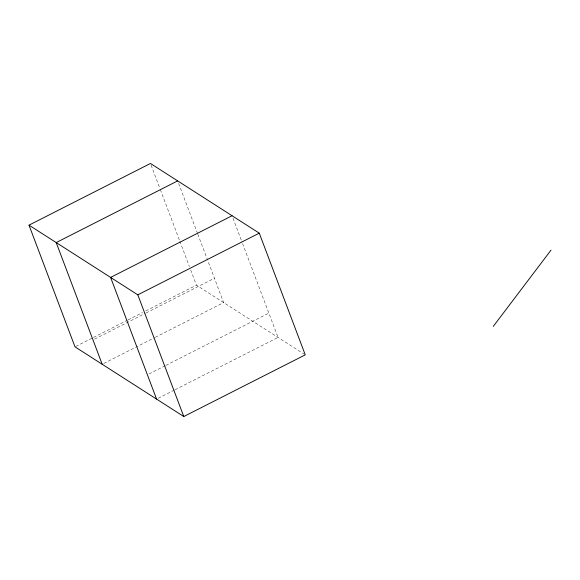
<?xml version="1.0" encoding="UTF-8"?>
<svg xmlns="http://www.w3.org/2000/svg" width="580" height="580" viewBox="0 0 580 580"><rect width="100%" height="100%" fill="white"/><g stroke="black" fill="none" stroke-linecap="round" stroke-linejoin="round"><path stroke-width="0.43" stroke-dasharray="2.9 2.17" d="M75.784 346.434L92.677 337.857M93.481 337.444L127.266 320.29M128.071 319.885L142.549 312.533M145.768 310.894L196.446 285.164L304.493 354.365M94.598 339.111L145.275 313.374M146.08 312.968L214.448 278.248M103.791 363.45L154.469 337.712M155.273 337.306L223.648 302.586L207.734 260.471M149.002 373.948L165.09 365.784M165.894 365.371L268.852 313.091M158.195 398.286L174.283 390.123M175.088 389.709L278.052 337.43L241.664 241.135M233.03 218.276L241.345 240.287M178.625 183.432L197.497 233.377M197.816 234.226L207.415 259.623M151.097 165.162L160.044 188.826M160.363 189.667L179.517 240.374M179.836 241.222L189.421 266.575M190.697 269.954L196.446 285.164"/><path stroke-width="0.87" d="M493.275 326.388L551 250.147M29 225.149L150.459 163.473L259.267 233.16L305.254 354.851L183.787 416.527L74.987 346.84L29 225.149L137.808 294.836L183.787 416.527M177.661 180.895L56.202 242.57L102.189 364.262M232.065 215.738L110.606 277.414L156.585 399.105M137.808 294.836L259.267 233.16"/></g></svg>
